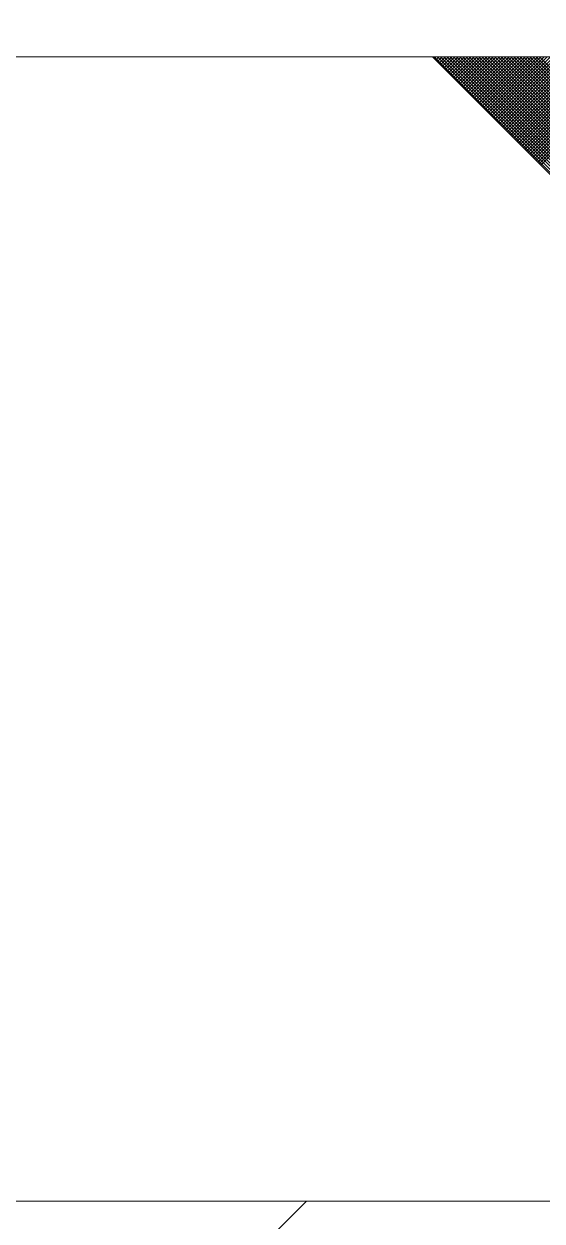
# Model space of a CAD drawing. Extents: x 174420 to 213214, y -41877 to -13498.
# Drawn here: x 211538.2 to 211572.7, y -25767.4 to -25687.7 of the extents above; entities that cross this region are included whole.
import ezdxf

# ---------------------------------------------------------------- set-up
doc = ezdxf.new("R2010")
doc.units = 0
doc.header["$LTSCALE"] = 500
doc.header["$MEASUREMENT"] = 0
doc.layers.get('0').update_dxf_attribs({"linetype": 'CONTINUOUS', "lineweight": 9})
doc.layers.add('COTAS', color=2, linetype='CONTINUOUS', lineweight=9)

# ---------------------------------------------------------------- blocks, each defined once
blk = doc.blocks.new('*X5')
at = {"color": 0}
for p, q in [((-1255.518, 2941.16), (-1255.514, 2941.164)), ((-1255.43, 2941.072), (-1255.337, 2941.164)), ((-1192.023, 2877.765), (-1255.422, 2941.164)), ((-1255.342, 2940.984), (-1255.161, 2941.164)), ((-1255.253, 2940.895), (-1254.984, 2941.164)), ((-1192.023, 2877.942), (-1255.245, 2941.164)), ((-1255.165, 2940.807), (-1254.807, 2941.164)), ((-1255.076, 2940.718), (-1254.63, 2941.164)), ((-1192.023, 2878.119), (-1255.068, 2941.164)), ((-1254.988, 2940.63), (-1254.454, 2941.164)), ((-1254.9, 2940.542), (-1254.277, 2941.164)), ((-1192.023, 2878.295), (-1254.892, 2941.164)), ((-1254.811, 2940.453), (-1254.1, 2941.164)), ((-1254.723, 2940.365), (-1253.923, 2941.164)), ((-1192.023, 2878.472), (-1254.715, 2941.164)), ((-1254.635, 2940.276), (-1253.746, 2941.164)), ((-1254.546, 2940.188), (-1253.57, 2941.164)), ((-1192.023, 2878.649), (-1254.538, 2941.164)), ((-1254.458, 2940.1), (-1253.393, 2941.164)), ((-1254.369, 2940.011), (-1253.216, 2941.164)), ((-1192.023, 2878.826), (-1254.361, 2941.164)), ((-1254.281, 2939.923), (-1253.039, 2941.164)), ((-1254.193, 2939.835), (-1252.863, 2941.164)), ((-1192.023, 2879.003), (-1254.184, 2941.164)), ((-1254.104, 2939.746), (-1252.686, 2941.164)), ((-1254.016, 2939.658), (-1252.509, 2941.164)), ((-1192.023, 2879.179), (-1254.008, 2941.164)), ((-1253.927, 2939.569), (-1252.332, 2941.164)), ((-1253.839, 2939.481), (-1252.155, 2941.164)), ((-1192.023, 2879.356), (-1253.831, 2941.164)), ((-1253.751, 2939.393), (-1251.979, 2941.164)), ((-1253.662, 2939.304), (-1251.802, 2941.164)), ((-1192.023, 2879.533), (-1253.654, 2941.164)), ((-1253.574, 2939.216), (-1251.625, 2941.164)), ((-1253.485, 2939.127), (-1251.448, 2941.164)), ((-1192.023, 2879.71), (-1253.477, 2941.164)), ((-1253.397, 2939.039), (-1251.272, 2941.164)), ((-1253.309, 2938.951), (-1251.095, 2941.164)), ((-1192.023, 2879.886), (-1253.301, 2941.164)), ((-1253.22, 2938.862), (-1250.918, 2941.164)), ((-1253.132, 2938.774), (-1250.741, 2941.164)), ((-1192.023, 2880.063), (-1253.124, 2941.164)), ((-1253.044, 2938.685), (-1250.565, 2941.164)), ((-1252.955, 2938.597), (-1250.388, 2941.164)), ((-1192.023, 2880.24), (-1252.947, 2941.164)), ((-1252.867, 2938.509), (-1250.211, 2941.164)), ((-1252.778, 2938.42), (-1250.034, 2941.164)), ((-1192.023, 2880.417), (-1252.77, 2941.164)), ((-1252.69, 2938.332), (-1249.857, 2941.164)), ((-1252.602, 2938.244), (-1249.681, 2941.164)), ((-1192.023, 2880.594), (-1252.594, 2941.164)), ((-1252.513, 2938.155), (-1249.504, 2941.164)), ((-1252.425, 2938.067), (-1249.327, 2941.164)), ((-1192.023, 2880.77), (-1252.417, 2941.164)), ((-1252.336, 2937.978), (-1249.15, 2941.164)), ((-1252.248, 2937.89), (-1248.974, 2941.164)), ((-1192.023, 2880.947), (-1252.24, 2941.164)), ((-1252.16, 2937.802), (-1248.797, 2941.164)), ((-1252.071, 2937.713), (-1248.62, 2941.164)), ((-1192.023, 2881.124), (-1252.063, 2941.164)), ((-1251.983, 2937.625), (-1248.443, 2941.164)), ((-1251.894, 2937.536), (-1248.266, 2941.164)), ((-1192.023, 2881.301), (-1251.886, 2941.164)), ((-1251.806, 2937.448), (-1248.09, 2941.164)), ((-1251.718, 2937.36), (-1247.913, 2941.164)), ((-1192.023, 2881.477), (-1251.71, 2941.164)), ((-1251.629, 2937.271), (-1247.736, 2941.164)), ((-1251.541, 2937.183), (-1247.559, 2941.164)), ((-1192.023, 2881.654), (-1251.533, 2941.164)), ((-1251.453, 2937.094), (-1247.383, 2941.164)), ((-1251.364, 2937.006), (-1247.206, 2941.164)), ((-1192.023, 2881.831), (-1251.356, 2941.164)), ((-1251.276, 2936.918), (-1247.029, 2941.164)), ((-1251.187, 2936.829), (-1246.852, 2941.164)), ((-1192.023, 2882.008), (-1251.179, 2941.164)), ((-1251.099, 2936.741), (-1246.675, 2941.164)), ((-1251.011, 2936.653), (-1246.499, 2941.164)), ((-1192.023, 2882.185), (-1251.003, 2941.164)), ((-1250.922, 2936.564), (-1246.322, 2941.164)), ((-1250.834, 2936.476), (-1246.145, 2941.164)), ((-1192.023, 2882.361), (-1250.826, 2941.164)), ((-1250.745, 2936.387), (-1245.968, 2941.164)), ((-1250.657, 2936.299), (-1245.792, 2941.164)), ((-1192.023, 2882.538), (-1250.649, 2941.164)), ((-1250.569, 2936.211), (-1245.615, 2941.164)), ((-1250.48, 2936.122), (-1245.438, 2941.164)), ((-1192.023, 2882.715), (-1250.472, 2941.164)), ((-1250.392, 2936.034), (-1245.261, 2941.164)), ((-1250.304, 2935.945), (-1245.084, 2941.164)), ((-1192.023, 2882.892), (-1250.295, 2941.164)), ((-1250.215, 2935.857), (-1244.908, 2941.164)), ((-1250.127, 2935.769), (-1244.731, 2941.164)), ((-1192.023, 2883.068), (-1250.119, 2941.164)), ((-1250.038, 2935.68), (-1244.554, 2941.164)), ((-1249.95, 2935.592), (-1244.377, 2941.164)), ((-1192.023, 2883.245), (-1249.942, 2941.164)), ((-1249.862, 2935.503), (-1244.201, 2941.164)), ((-1249.773, 2935.415), (-1244.024, 2941.164)), ((-1192.023, 2883.422), (-1249.765, 2941.164)), ((-1249.685, 2935.327), (-1243.847, 2941.164)), ((-1249.596, 2935.238), (-1243.67, 2941.164)), ((-1192.023, 2883.599), (-1249.588, 2941.164)), ((-1249.508, 2935.15), (-1243.493, 2941.164))]:
    blk.add_line(p, q, dxfattribs=at)

msp = doc.modelspace()

# ---------------------------------------------------------------- hatches: boundary and pattern name
at = {"layer": 'COTAS', "linetype": 'Continuous', "lineweight": 9}
h = msp.add_hatch(dxfattribs=at)
h.set_pattern_fill('ANSI31', color=256, scale=360, style=0)
h.set_pattern_definition([(45, (223625.564, -11215.565), (-31.8198, 31.8198), [])])
h.paths.add_polyline_path([(211141.953, -25766.074), (211107.953, -25820.074), (211892.389, -25820.074), (211946.389, -25766.074)])
h.paths.add_polyline_path([(211910.389, -25689.874), (211946.389, -25653.874), (211910.389, -25617.874), (211982.389, -25617.874), (211946.389, -25653.874), (211982.389, -25689.874)])

# ---------------------------------------------------------------- linework, layer by layer
at = {"lineweight": 9}
for p, q in [((211189.93, -25689.874), (212744.549, -25689.874)), ((211141.953, -25766.074), (212696.572, -25766.074))]:
    msp.add_line(p, q, dxfattribs=at)
at = {"layer": 'COTAS', "lineweight": 9}
msp.add_line((211641.589, -25766.074), (211565.389, -25689.874), dxfattribs=at)

# ---------------------------------------------------------------- block references
at = {"layer": 'COTAS', "lineweight": 9, "xscale": 1.2, "yscale": 1.2, "zscale": 1.2}
msp.add_blockref('*X5', (213072.016, -29219.271), dxfattribs=at)

doc.saveas('drawing.dxf')
